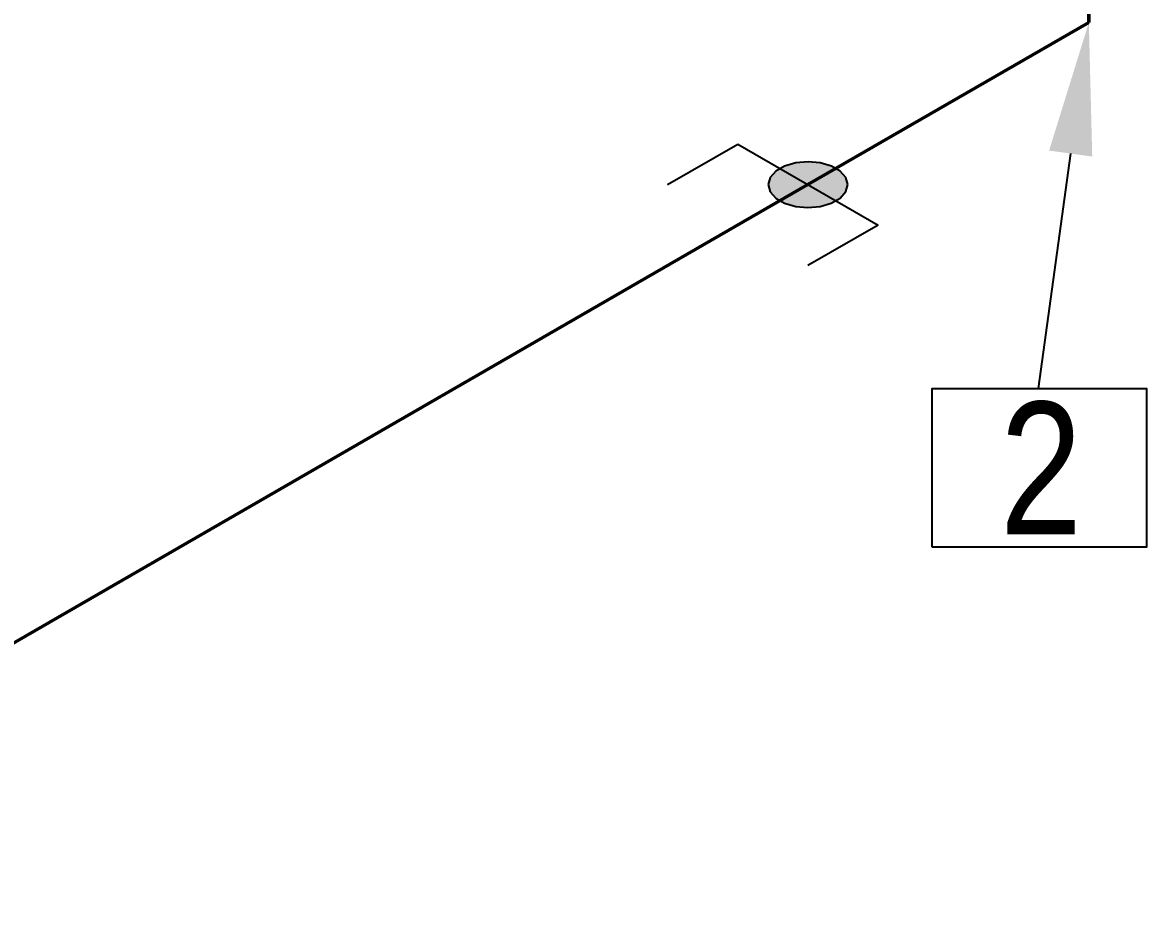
# Model space of a CAD drawing. Header units: millimetres. Extents: x 0 to 594, y 0 to 420.
# Drawn here: x 233.83 to 255.05, y 205.91 to 222.91 of the extents above; entities that cross this region are included whole.
import ezdxf
from ezdxf import colors
from ezdxf.entities.mleader import LeaderData, LeaderLine
from ezdxf.enums import TextEntityAlignment as Align
from ezdxf.math import Vec2, Vec3

# ---------------------------------------------------------------- set-up
doc = ezdxf.new("R2010")
doc.units = ezdxf.units.MM
doc.header["$LTSCALE"] = 0.25
for name, color, linetype in [('용접', 1, 'Continuous'), ('주석', 7, 'Continuous'), ('치수', 1, 'Continuous')]:
    doc.layers.add(name, color=color, linetype=linetype)
doc.layers.add('파이프 작은 보어', color=30, linetype='Continuous', lineweight=50)
doc.styles.add('AdskIsoAnnotation', font='arial.ttf', dxfattribs={"width": 0.8, "height": 1})
doc.styles.add('AdskIsoMetric', font='arial.ttf', dxfattribs={"width": 0.8, "height": 2.5})
doc.styles.add('AdskIsoMetric-30', font='arial.ttf', dxfattribs={"width": 0.8, "height": 2.5})
doc.styles.get("Standard").update_dxf_attribs({"font": 'arial.ttf'})
doc.dimstyles.new('AdskIsoMetric', dxfattribs={"dimtxt": 2.5, "dimasz": 2.5, "dimexe": 1, "dimexo": 2, "dimgap": 0.8, "dimtad": 1, "dimdec": 0, "dimrnd": 1, "dimzin": 0, "dimdsep": 46, "dimtxsty": 'AdskIsoMetric', "dimcen": 0, "dimclrt": 7, "dimadec": 0, "dimazin": 0, "dimtfac": 1, "dimtdec": 0, "dimtmove": 1, "dimatfit": 3, "dimfxl": 0, "dimfrac": 2, "dimtolj": 1, "dimtzin": 0, "dimarcsym": 0})

# ---------------------------------------------------------------- blocks, each defined once
blk = doc.blocks.new('*D26')
at = {"layer": 'Defpoints', "color": 0}
for p in [(240.969, 230.412), (253.959, 222.912), (96.495, 132)]:
    blk.add_point(p, dxfattribs=at)
at = {"layer": '치수', "color": 0, "lineweight": -2}
for p, q in [((251.959, 224.067), (239.969, 230.989)), ((85.67, 140.75), (238.804, 229.162)), ((94.495, 133.155), (82.505, 140.077))]:
    blk.add_line(p, q, dxfattribs=at)
at = {"layer": '치수', "color": 0}
for points in [[(238.596, 229.523), (239.012, 228.801), (240.969, 230.412)], [(85.461, 141.111), (85.878, 140.389), (83.505, 139.5)]]:
    blk.add_solid(points, dxfattribs=at)
at = {"layer": '치수', "color": 7, "insert": (160.191, 186.391), "char_height": 2.5, "attachment_point": 5, "rotation": 30, "style": 'AdskIsoMetric-30'}
blk.add_mtext('\\A1;752', dxfattribs=at)
blk = doc.blocks.new('엘보우-1-Iso2DSkew90')
at = {"color": 0, "linetype": 'ByBlock', "lineweight": -2, "extrusion": (0.707107, -0.408248, 0.57735)}
for p, q in [((0, 0), (0, 6.124)), ((0, 0), (0, 0)), ((-5.303, -3.062), (0, 0))]:
    blk.add_line(p, q, dxfattribs=at)
blk = doc.blocks.new('SocketWeld-2-IsoRight')
blk.add_hatch(color=256).paths.add_polyline_path([(0.0055, -0.0435), (0.0057, -0.0436), (0.006, -0.0436), (0.0062, -0.0436), (0.0064, -0.0437), (0.0066, -0.0437), (0.0068, -0.0438), (0.007, -0.0438), (0.0072, -0.0439), (0.0075, -0.0439), (0.0077, -0.0439), (0.0079, -0.044), (0.0081, -0.044), (0.0083, -0.0441), (0.0085, -0.0441), (0.0088, -0.0442), (0.009, -0.0442), (0.0092, -0.0443), (0.0094, -0.0443), (0.0096, -0.0443), (0.0098, -0.0444), (0.01, -0.0444), (0.0103, -0.0445), (0.0105, -0.0445), (0.0107, -0.0446), (0.0109, -0.0446), (0.0111, -0.0446), (0.0113, -0.0447), (0.0115, -0.0447), (0.0118, -0.0448), (0.012, -0.0448), (0.0122, -0.0449), (0.0124, -0.0449), (0.0126, -0.0449), (0.0128, -0.045), (0.013, -0.045), (0.0133, -0.0451), (0.0135, -0.0451), (0.0137, -0.0452), (0.0139, -0.0452), (0.0141, -0.0453), (0.0143, -0.0453), (0.0145, -0.0453), (0.0148, -0.0454), (0.015, -0.0454), (0.0152, -0.0455), (0.0154, -0.0455), (0.0156, -0.0456), (0.0158, -0.0456), (0.0161, -0.0456), (0.0161, -0.0456), (0.0162, -0.0456), (0.0164, -0.0455), (0.0166, -0.0455), (0.0168, -0.0455), (0.017, -0.0454), (0.0171, -0.0454), (0.0173, -0.0453), (0.0175, -0.0453), (0.0177, -0.0452), (0.0179, -0.0452), (0.0181, -0.0451), (0.0182, -0.0451), (0.0184, -0.045), (0.0186, -0.045), (0.0188, -0.0449), (0.019, -0.0449), (0.0192, -0.0448), (0.0193, -0.0448), (0.0195, -0.0447), (0.0197, -0.0447), (0.0199, -0.0446), (0.0201, -0.0446), (0.0203, -0.0445), (0.0204, -0.0445), (0.0206, -0.0444), (0.0208, -0.0444), (0.021, -0.0444), (0.0212, -0.0443), (0.0213, -0.0443), (0.0215, -0.0442), (0.0217, -0.0442), (0.0219, -0.0441), (0.0221, -0.0441), (0.0223, -0.044), (0.0224, -0.044), (0.0226, -0.0439), (0.0228, -0.0439), (0.023, -0.0438), (0.0232, -0.0438), (0.0234, -0.0437), (0.0235, -0.0437), (0.0237, -0.0436), (0.0239, -0.0436), (0.0241, -0.0435), (0.0243, -0.0435), (0.0245, -0.0434), (0.0246, -0.0434), (0.0248, -0.0433), (0.025, -0.0433), (0.025, -0.0433), (0.0251, -0.0432), (0.0253, -0.043), (0.0254, -0.0429), (0.0255, -0.0428), (0.0257, -0.0426), (0.0258, -0.0425), (0.0259, -0.0424), (0.0261, -0.0422), (0.0262, -0.0421), (0.0263, -0.042), (0.0265, -0.0418), (0.0266, -0.0417), (0.0267, -0.0416), (0.0269, -0.0414), (0.027, -0.0413), (0.0271, -0.0412), (0.0273, -0.041), (0.0274, -0.0409), (0.0275, -0.0408), (0.0277, -0.0406), (0.0278, -0.0405), (0.0279, -0.0403), (0.0281, -0.0402), (0.0282, -0.0401), (0.0283, -0.0399), (0.0284, -0.0398), (0.0286, -0.0397), (0.0287, -0.0395), (0.0288, -0.0394), (0.029, -0.0393), (0.0291, -0.0391), (0.0292, -0.039), (0.0294, -0.0389), (0.0295, -0.0387), (0.0296, -0.0386), (0.0298, -0.0385), (0.0299, -0.0383), (0.03, -0.0382), (0.0302, -0.0381), (0.0303, -0.0379), (0.0304, -0.0378), (0.0306, -0.0377), (0.0307, -0.0375), (0.0308, -0.0374), (0.031, -0.0373), (0.0311, -0.0371), (0.0312, -0.037), (0.0314, -0.0369), (0.0315, -0.0367), (0.0315, -0.0367), (0.0316, -0.0365), (0.0316, -0.0363), (0.0317, -0.0361), (0.0318, -0.0359), (0.0319, -0.0357), (0.0319, -0.0355), (0.032, -0.0353), (0.0321, -0.0351), (0.0321, -0.0349), (0.0322, -0.0346), (0.0323, -0.0344), (0.0323, -0.0342), (0.0324, -0.034), (0.0325, -0.0338), (0.0325, -0.0336), (0.0326, -0.0334), (0.0327, -0.0332), (0.0328, -0.033), (0.0328, -0.0328), (0.0329, -0.0326), (0.033, -0.0324), (0.033, -0.0322), (0.0331, -0.0319), (0.0332, -0.0317), (0.0332, -0.0315), (0.0333, -0.0313), (0.0334, -0.0311), (0.0335, -0.0309), (0.0335, -0.0307), (0.0336, -0.0305), (0.0337, -0.0303), (0.0337, -0.0301), (0.0338, -0.0299), (0.0339, -0.0297), (0.0339, -0.0295), (0.034, -0.0292), (0.0341, -0.029), (0.0342, -0.0288), (0.0342, -0.0286), (0.0343, -0.0284), (0.0344, -0.0282), (0.0344, -0.028), (0.0345, -0.0278), (0.0346, -0.0276), (0.0346, -0.0274), (0.0347, -0.0272), (0.0348, -0.027), (0.0349, -0.0268), (0.0349, -0.0265), (0.0349, -0.0265), (0.0349, -0.0263), (0.0349, -0.026), (0.0349, -0.0258), (0.0349, -0.0255), (0.0349, -0.0252), (0.0349, -0.025), (0.0349, -0.0247), (0.0349, -0.0245), (0.0349, -0.0242), (0.0349, -0.0239), (0.0349, -0.0237), (0.0349, -0.0234), (0.0349, -0.0232), (0.0349, -0.0229), (0.0349, -0.0226), (0.0349, -0.0224), (0.0349, -0.0221), (0.0349, -0.0219), (0.0349, -0.0216), (0.0349, -0.0213), (0.0349, -0.0211), (0.0349, -0.0208), (0.0349, -0.0206), (0.0349, -0.0203), (0.0349, -0.02), (0.0349, -0.0198), (0.0349, -0.0195), (0.0349, -0.0192), (0.0349, -0.019), (0.0349, -0.0187), (0.0349, -0.0185), (0.0349, -0.0182), (0.0349, -0.0179), (0.0349, -0.0177), (0.0349, -0.0174), (0.0349, -0.0172), (0.0349, -0.0169), (0.0349, -0.0166), (0.0349, -0.0164), (0.0349, -0.0161), (0.0349, -0.0159), (0.0349, -0.0156), (0.0349, -0.0153), (0.0349, -0.0151), (0.0349, -0.0148), (0.0349, -0.0146), (0.0349, -0.0143), (0.0349, -0.014), (0.0349, -0.0138), (0.0349, -0.0138), (0.0349, -0.0135), (0.0348, -0.0132), (0.0347, -0.0129), (0.0346, -0.0126), (0.0346, -0.0123), (0.0345, -0.012), (0.0344, -0.0118), (0.0344, -0.0115), (0.0343, -0.0112), (0.0342, -0.0109), (0.0342, -0.0106), (0.0341, -0.0103), (0.034, -0.01), (0.0339, -0.0097), (0.0339, -0.0095), (0.0338, -0.0092), (0.0337, -0.0089), (0.0337, -0.0086), (0.0336, -0.0083), (0.0335, -0.008), (0.0335, -0.0077), (0.0334, -0.0074), (0.0333, -0.0071), (0.0332, -0.0069), (0.0332, -0.0066), (0.0331, -0.0063), (0.033, -0.006), (0.033, -0.0057), (0.0329, -0.0054), (0.0328, -0.0051), (0.0328, -0.0048), (0.0327, -0.0046), (0.0326, -0.0043), (0.0325, -0.004), (0.0325, -0.0037), (0.0324, -0.0034), (0.0323, -0.0031), (0.0323, -0.0028), (0.0322, -0.0025), (0.0321, -0.0022), (0.0321, -0.002), (0.032, -0.0017), (0.0319, -0.0014), (0.0319, -0.0011), (0.0318, -0.0008), (0.0317, -0.0005), (0.0316, -0.0002), (0.0316, 0.0001), (0.0315, 0.0003), (0.0315, 0.0003), (0.0314, 0.0006), (0.0312, 0.0009), (0.0311, 0.0012), (0.031, 0.0015), (0.0308, 0.0018), (0.0307, 0.0021), (0.0306, 0.0024), (0.0304, 0.0026), (0.0303, 0.0029), (0.0302, 0.0032), (0.03, 0.0035), (0.0299, 0.0038), (0.0298, 0.0041), (0.0296, 0.0044), (0.0295, 0.0047), (0.0294, 0.0049), (0.0292, 0.0052), (0.0291, 0.0055), (0.029, 0.0058), (0.0288, 0.0061), (0.0287, 0.0064), (0.0286, 0.0067), (0.0284, 0.007), (0.0283, 0.0072), (0.0282, 0.0075), (0.0281, 0.0078), (0.0279, 0.0081), (0.0278, 0.0084), (0.0277, 0.0087), (0.0275, 0.009), (0.0274, 0.0093), (0.0273, 0.0095), (0.0271, 0.0098), (0.027, 0.0101), (0.0269, 0.0104), (0.0267, 0.0107), (0.0266, 0.011), (0.0265, 0.0113), (0.0263, 0.0116), (0.0262, 0.0118), (0.0261, 0.0121), (0.0259, 0.0124), (0.0258, 0.0127), (0.0257, 0.013), (0.0255, 0.0133), (0.0254, 0.0136), (0.0253, 0.0139), (0.0251, 0.0141), (0.025, 0.0144), (0.025, 0.0144), (0.0248, 0.0147), (0.0246, 0.015), (0.0245, 0.0152), (0.0243, 0.0155), (0.0241, 0.0157), (0.0239, 0.016), (0.0237, 0.0162), (0.0235, 0.0165), (0.0234, 0.0168), (0.0232, 0.017), (0.023, 0.0173), (0.0228, 0.0175), (0.0226, 0.0178), (0.0224, 0.0181), (0.0223, 0.0183), (0.0221, 0.0186), (0.0219, 0.0188), (0.0217, 0.0191), (0.0215, 0.0193), (0.0213, 0.0196), (0.0212, 0.0199), (0.021, 0.0201), (0.0208, 0.0204), (0.0206, 0.0206), (0.0204, 0.0209), (0.0203, 0.0212), (0.0201, 0.0214), (0.0199, 0.0217), (0.0197, 0.0219), (0.0195, 0.0222), (0.0193, 0.0225), (0.0192, 0.0227), (0.019, 0.023), (0.0188, 0.0232), (0.0186, 0.0235), (0.0184, 0.0237), (0.0182, 0.024), (0.0181, 0.0243), (0.0179, 0.0245), (0.0177, 0.0248), (0.0175, 0.025), (0.0173, 0.0253), (0.0171, 0.0256), (0.017, 0.0258), (0.0168, 0.0261), (0.0166, 0.0263), (0.0164, 0.0266), (0.0162, 0.0268), (0.0161, 0.0271), (0.0161, 0.0271), (0.0158, 0.0273), (0.0156, 0.0275), (0.0154, 0.0277), (0.0152, 0.0279), (0.015, 0.0281), (0.0148, 0.0283), (0.0145, 0.0285), (0.0143, 0.0287), (0.0141, 0.0289), (0.0139, 0.0292), (0.0137, 0.0294), (0.0135, 0.0296), (0.0133, 0.0298), (0.013, 0.03), (0.0128, 0.0302), (0.0126, 0.0304), (0.0124, 0.0306), (0.0122, 0.0308), (0.012, 0.031), (0.0118, 0.0312), (0.0115, 0.0314), (0.0113, 0.0316), (0.0111, 0.0318), (0.0109, 0.032), (0.0107, 0.0322), (0.0105, 0.0324), (0.0103, 0.0326), (0.01, 0.0328), (0.0098, 0.033), (0.0096, 0.0332), (0.0094, 0.0334), (0.0092, 0.0337), (0.009, 0.0339), (0.0088, 0.0341), (0.0085, 0.0343), (0.0083, 0.0345), (0.0081, 0.0347), (0.0079, 0.0349), (0.0077, 0.0351), (0.0075, 0.0353), (0.0072, 0.0355), (0.007, 0.0357), (0.0068, 0.0359), (0.0066, 0.0361), (0.0064, 0.0363), (0.0062, 0.0365), (0.006, 0.0367), (0.0057, 0.0369), (0.0055, 0.0371), (0.0055, 0.0371), (0.0053, 0.0373), (0.0051, 0.0374), (0.0049, 0.0375), (0.0046, 0.0377), (0.0044, 0.0378), (0.0042, 0.0379), (0.004, 0.038), (0.0037, 0.0382), (0.0035, 0.0383), (0.0033, 0.0384), (0.003, 0.0386), (0.0028, 0.0387), (0.0026, 0.0388), (0.0024, 0.039), (0.0021, 0.0391), (0.0019, 0.0392), (0.0017, 0.0393), (0.0015, 0.0395), (0.0012, 0.0396), (0.001, 0.0397), (0.0008, 0.0399), (0.0006, 0.04), (0.0003, 0.0401), (0.0001, 0.0403), (-0.0001, 0.0404), (-0.0003, 0.0405), (-0.0006, 0.0406), (-0.0008, 0.0408), (-0.001, 0.0409), (-0.0012, 0.041), (-0.0015, 0.0412), (-0.0017, 0.0413), (-0.0019, 0.0414), (-0.0021, 0.0416), (-0.0024, 0.0417), (-0.0026, 0.0418), (-0.0028, 0.042), (-0.003, 0.0421), (-0.0033, 0.0422), (-0.0035, 0.0423), (-0.0037, 0.0425), (-0.004, 0.0426), (-0.0042, 0.0427), (-0.0044, 0.0429), (-0.0046, 0.043), (-0.0049, 0.0431), (-0.0051, 0.0433), (-0.0053, 0.0434), (-0.0055, 0.0435), (-0.0055, 0.0435), (-0.0057, 0.0436), (-0.006, 0.0436), (-0.0062, 0.0436), (-0.0064, 0.0437), (-0.0066, 0.0437), (-0.0068, 0.0438), (-0.007, 0.0438), (-0.0072, 0.0439), (-0.0075, 0.0439), (-0.0077, 0.0439), (-0.0079, 0.044), (-0.0081, 0.044), (-0.0083, 0.0441), (-0.0085, 0.0441), (-0.0088, 0.0442), (-0.009, 0.0442), (-0.0092, 0.0443), (-0.0094, 0.0443), (-0.0096, 0.0443), (-0.0098, 0.0444), (-0.01, 0.0444), (-0.0103, 0.0445), (-0.0105, 0.0445), (-0.0107, 0.0446), (-0.0109, 0.0446), (-0.0111, 0.0446), (-0.0113, 0.0447), (-0.0115, 0.0447), (-0.0118, 0.0448), (-0.012, 0.0448), (-0.0122, 0.0449), (-0.0124, 0.0449), (-0.0126, 0.0449), (-0.0128, 0.045), (-0.013, 0.045), (-0.0133, 0.0451), (-0.0135, 0.0451), (-0.0137, 0.0452), (-0.0139, 0.0452), (-0.0141, 0.0453), (-0.0143, 0.0453), (-0.0145, 0.0453), (-0.0148, 0.0454), (-0.015, 0.0454), (-0.0152, 0.0455), (-0.0154, 0.0455), (-0.0156, 0.0456), (-0.0158, 0.0456), (-0.0161, 0.0456), (-0.0161, 0.0456), (-0.0162, 0.0456), (-0.0164, 0.0455), (-0.0166, 0.0455), (-0.0168, 0.0455), (-0.017, 0.0454), (-0.0171, 0.0454), (-0.0173, 0.0453), (-0.0175, 0.0453), (-0.0177, 0.0452), (-0.0179, 0.0452), (-0.0181, 0.0451), (-0.0182, 0.0451), (-0.0184, 0.045), (-0.0186, 0.045), (-0.0188, 0.0449), (-0.019, 0.0449), (-0.0192, 0.0448), (-0.0193, 0.0448), (-0.0195, 0.0447), (-0.0197, 0.0447), (-0.0199, 0.0446), (-0.0201, 0.0446), (-0.0203, 0.0445), (-0.0204, 0.0445), (-0.0206, 0.0444), (-0.0208, 0.0444), (-0.021, 0.0444), (-0.0212, 0.0443), (-0.0213, 0.0443), (-0.0215, 0.0442), (-0.0217, 0.0442), (-0.0219, 0.0441), (-0.0221, 0.0441), (-0.0223, 0.044), (-0.0224, 0.044), (-0.0226, 0.0439), (-0.0228, 0.0439), (-0.023, 0.0438), (-0.0232, 0.0438), (-0.0234, 0.0437), (-0.0235, 0.0437), (-0.0237, 0.0436), (-0.0239, 0.0436), (-0.0241, 0.0435), (-0.0243, 0.0435), (-0.0245, 0.0434), (-0.0246, 0.0434), (-0.0248, 0.0433), (-0.025, 0.0433), (-0.025, 0.0433), (-0.0251, 0.0432), (-0.0253, 0.043), (-0.0254, 0.0429), (-0.0255, 0.0428), (-0.0257, 0.0426), (-0.0258, 0.0425), (-0.0259, 0.0424), (-0.0261, 0.0422), (-0.0262, 0.0421), (-0.0263, 0.042), (-0.0265, 0.0418), (-0.0266, 0.0417), (-0.0267, 0.0416), (-0.0269, 0.0414), (-0.027, 0.0413), (-0.0271, 0.0412), (-0.0273, 0.041), (-0.0274, 0.0409), (-0.0275, 0.0408), (-0.0277, 0.0406), (-0.0278, 0.0405), (-0.0279, 0.0403), (-0.0281, 0.0402), (-0.0282, 0.0401), (-0.0283, 0.0399), (-0.0284, 0.0398), (-0.0286, 0.0397), (-0.0287, 0.0395), (-0.0288, 0.0394), (-0.029, 0.0393), (-0.0291, 0.0391), (-0.0292, 0.039), (-0.0294, 0.0389), (-0.0295, 0.0387), (-0.0296, 0.0386), (-0.0298, 0.0385), (-0.0299, 0.0383), (-0.03, 0.0382), (-0.0302, 0.0381), (-0.0303, 0.0379), (-0.0304, 0.0378), (-0.0306, 0.0377), (-0.0307, 0.0375), (-0.0308, 0.0374), (-0.031, 0.0373), (-0.0311, 0.0371), (-0.0312, 0.037), (-0.0314, 0.0369), (-0.0315, 0.0367), (-0.0315, 0.0367), (-0.0316, 0.0365), (-0.0316, 0.0363), (-0.0317, 0.0361), (-0.0318, 0.0359), (-0.0319, 0.0357), (-0.0319, 0.0355), (-0.032, 0.0353), (-0.0321, 0.0351), (-0.0321, 0.0349), (-0.0322, 0.0346), (-0.0323, 0.0344), (-0.0323, 0.0342), (-0.0324, 0.034), (-0.0325, 0.0338), (-0.0325, 0.0336), (-0.0326, 0.0334), (-0.0327, 0.0332), (-0.0328, 0.033), (-0.0328, 0.0328), (-0.0329, 0.0326), (-0.033, 0.0324), (-0.033, 0.0322), (-0.0331, 0.0319), (-0.0332, 0.0317), (-0.0332, 0.0315), (-0.0333, 0.0313), (-0.0334, 0.0311), (-0.0335, 0.0309), (-0.0335, 0.0307), (-0.0336, 0.0305), (-0.0337, 0.0303), (-0.0337, 0.0301), (-0.0338, 0.0299), (-0.0339, 0.0297), (-0.0339, 0.0295), (-0.034, 0.0292), (-0.0341, 0.029), (-0.0342, 0.0288), (-0.0342, 0.0286), (-0.0343, 0.0284), (-0.0344, 0.0282), (-0.0344, 0.028), (-0.0345, 0.0278), (-0.0346, 0.0276), (-0.0346, 0.0274), (-0.0347, 0.0272), (-0.0348, 0.027), (-0.0349, 0.0268), (-0.0349, 0.0265), (-0.0349, 0.0265), (-0.0349, 0.0263), (-0.0349, 0.026), (-0.0349, 0.0258), (-0.0349, 0.0255), (-0.0349, 0.0252), (-0.0349, 0.025), (-0.0349, 0.0247), (-0.0349, 0.0245), (-0.0349, 0.0242), (-0.0349, 0.0239), (-0.0349, 0.0237), (-0.0349, 0.0234), (-0.0349, 0.0232), (-0.0349, 0.0229), (-0.0349, 0.0226), (-0.0349, 0.0224), (-0.0349, 0.0221), (-0.0349, 0.0219), (-0.0349, 0.0216), (-0.0349, 0.0213), (-0.0349, 0.0211), (-0.0349, 0.0208), (-0.0349, 0.0206), (-0.0349, 0.0203), (-0.0349, 0.02), (-0.0349, 0.0198), (-0.0349, 0.0195), (-0.0349, 0.0192), (-0.0349, 0.019), (-0.0349, 0.0187), (-0.0349, 0.0185), (-0.0349, 0.0182), (-0.0349, 0.0179), (-0.0349, 0.0177), (-0.0349, 0.0174), (-0.0349, 0.0172), (-0.0349, 0.0169), (-0.0349, 0.0166), (-0.0349, 0.0164), (-0.0349, 0.0161), (-0.0349, 0.0159), (-0.0349, 0.0156), (-0.0349, 0.0153), (-0.0349, 0.0151), (-0.0349, 0.0148), (-0.0349, 0.0146), (-0.0349, 0.0143), (-0.0349, 0.014), (-0.0349, 0.0138), (-0.0349, 0.0138), (-0.0349, 0.0135), (-0.0348, 0.0132), (-0.0347, 0.0129), (-0.0346, 0.0126), (-0.0346, 0.0123), (-0.0345, 0.012), (-0.0344, 0.0118), (-0.0344, 0.0115), (-0.0343, 0.0112), (-0.0342, 0.0109), (-0.0342, 0.0106), (-0.0341, 0.0103), (-0.034, 0.01), (-0.0339, 0.0097), (-0.0339, 0.0095), (-0.0338, 0.0092), (-0.0337, 0.0089), (-0.0337, 0.0086), (-0.0336, 0.0083), (-0.0335, 0.008), (-0.0335, 0.0077), (-0.0334, 0.0074), (-0.0333, 0.0071), (-0.0332, 0.0069), (-0.0332, 0.0066), (-0.0331, 0.0063), (-0.033, 0.006), (-0.033, 0.0057), (-0.0329, 0.0054), (-0.0328, 0.0051), (-0.0328, 0.0048), (-0.0327, 0.0046), (-0.0326, 0.0043), (-0.0325, 0.004), (-0.0325, 0.0037), (-0.0324, 0.0034), (-0.0323, 0.0031), (-0.0323, 0.0028), (-0.0322, 0.0025), (-0.0321, 0.0022), (-0.0321, 0.002), (-0.032, 0.0017), (-0.0319, 0.0014), (-0.0319, 0.0011), (-0.0318, 0.0008), (-0.0317, 0.0005), (-0.0316, 0.0002), (-0.0316, -0.0001), (-0.0315, -0.0003), (-0.0315, -0.0003), (-0.0314, -0.0006), (-0.0312, -0.0009), (-0.0311, -0.0012), (-0.031, -0.0015), (-0.0308, -0.0018), (-0.0307, -0.0021), (-0.0306, -0.0024), (-0.0304, -0.0026), (-0.0303, -0.0029), (-0.0302, -0.0032), (-0.03, -0.0035), (-0.0299, -0.0038), (-0.0298, -0.0041), (-0.0296, -0.0044), (-0.0295, -0.0047), (-0.0294, -0.0049), (-0.0292, -0.0052), (-0.0291, -0.0055), (-0.029, -0.0058), (-0.0288, -0.0061), (-0.0287, -0.0064), (-0.0286, -0.0067), (-0.0284, -0.007), (-0.0283, -0.0072), (-0.0282, -0.0075), (-0.0281, -0.0078), (-0.0279, -0.0081), (-0.0278, -0.0084), (-0.0277, -0.0087), (-0.0275, -0.009), (-0.0274, -0.0093), (-0.0273, -0.0095), (-0.0271, -0.0098), (-0.027, -0.0101), (-0.0269, -0.0104), (-0.0267, -0.0107), (-0.0266, -0.011), (-0.0265, -0.0113), (-0.0263, -0.0116), (-0.0262, -0.0118), (-0.0261, -0.0121), (-0.0259, -0.0124), (-0.0258, -0.0127), (-0.0257, -0.013), (-0.0255, -0.0133), (-0.0254, -0.0136), (-0.0253, -0.0139), (-0.0251, -0.0141), (-0.025, -0.0144), (-0.025, -0.0144), (-0.0248, -0.0147), (-0.0246, -0.015), (-0.0245, -0.0152), (-0.0243, -0.0155), (-0.0241, -0.0157), (-0.0239, -0.016), (-0.0237, -0.0162), (-0.0235, -0.0165), (-0.0234, -0.0168), (-0.0232, -0.017), (-0.023, -0.0173), (-0.0228, -0.0175), (-0.0226, -0.0178), (-0.0224, -0.0181), (-0.0223, -0.0183), (-0.0221, -0.0186), (-0.0219, -0.0188), (-0.0217, -0.0191), (-0.0215, -0.0193), (-0.0213, -0.0196), (-0.0212, -0.0199), (-0.021, -0.0201), (-0.0208, -0.0204), (-0.0206, -0.0206), (-0.0204, -0.0209), (-0.0203, -0.0212), (-0.0201, -0.0214), (-0.0199, -0.0217), (-0.0197, -0.0219), (-0.0195, -0.0222), (-0.0193, -0.0225), (-0.0192, -0.0227), (-0.019, -0.023), (-0.0188, -0.0232), (-0.0186, -0.0235), (-0.0184, -0.0237), (-0.0182, -0.024), (-0.0181, -0.0243), (-0.0179, -0.0245), (-0.0177, -0.0248), (-0.0175, -0.025), (-0.0173, -0.0253), (-0.0171, -0.0256), (-0.017, -0.0258), (-0.0168, -0.0261), (-0.0166, -0.0263), (-0.0164, -0.0266), (-0.0162, -0.0268), (-0.0161, -0.0271), (-0.0161, -0.0271), (-0.0158, -0.0273), (-0.0156, -0.0275), (-0.0154, -0.0277), (-0.0152, -0.0279), (-0.015, -0.0281), (-0.0148, -0.0283), (-0.0145, -0.0285), (-0.0143, -0.0287), (-0.0141, -0.0289), (-0.0139, -0.0292), (-0.0137, -0.0294), (-0.0135, -0.0296), (-0.0133, -0.0298), (-0.013, -0.03), (-0.0128, -0.0302), (-0.0126, -0.0304), (-0.0124, -0.0306), (-0.0122, -0.0308), (-0.012, -0.031), (-0.0118, -0.0312), (-0.0115, -0.0314), (-0.0113, -0.0316), (-0.0111, -0.0318), (-0.0109, -0.032), (-0.0107, -0.0322), (-0.0105, -0.0324), (-0.0103, -0.0326), (-0.01, -0.0328), (-0.0098, -0.033), (-0.0096, -0.0332), (-0.0094, -0.0334), (-0.0092, -0.0337), (-0.009, -0.0339), (-0.0088, -0.0341), (-0.0085, -0.0343), (-0.0083, -0.0345), (-0.0081, -0.0347), (-0.0079, -0.0349), (-0.0077, -0.0351), (-0.0075, -0.0353), (-0.0072, -0.0355), (-0.007, -0.0357), (-0.0068, -0.0359), (-0.0066, -0.0361), (-0.0064, -0.0363), (-0.0062, -0.0365), (-0.006, -0.0367), (-0.0057, -0.0369), (-0.0055, -0.0371), (-0.0055, -0.0371), (-0.0053, -0.0373), (-0.0051, -0.0374), (-0.0049, -0.0375), (-0.0046, -0.0377), (-0.0044, -0.0378), (-0.0042, -0.0379), (-0.004, -0.038), (-0.0037, -0.0382), (-0.0035, -0.0383), (-0.0033, -0.0384), (-0.003, -0.0386), (-0.0028, -0.0387), (-0.0026, -0.0388), (-0.0024, -0.039), (-0.0021, -0.0391), (-0.0019, -0.0392), (-0.0017, -0.0393), (-0.0015, -0.0395), (-0.0012, -0.0396), (-0.001, -0.0397), (-0.0008, -0.0399), (-0.0006, -0.04), (-0.0003, -0.0401), (-0.0001, -0.0403), (0.0001, -0.0404), (0.0003, -0.0405), (0.0006, -0.0406), (0.0008, -0.0408), (0.001, -0.0409), (0.0012, -0.041), (0.0015, -0.0412), (0.0017, -0.0413), (0.0019, -0.0414), (0.0021, -0.0416), (0.0024, -0.0417), (0.0026, -0.0418), (0.0028, -0.042), (0.003, -0.0421), (0.0033, -0.0422), (0.0035, -0.0423), (0.0037, -0.0425), (0.004, -0.0426), (0.0042, -0.0427), (0.0044, -0.0429), (0.0046, -0.043), (0.0049, -0.0431), (0.0051, -0.0433), (0.0053, -0.0434)], flags=0)
at = {"color": 0, "linetype": 'ByBlock', "lineweight": -2, "extrusion": (-0.707107, -0.408248, 0.57735)}
for p, q in [((-0.0884, 0.1531), (0, 0.1021)), ((0, 0.1021), (0, -0.1021)), ((-0.025, 0.0433), (-0.0315, 0.0367)), ((-0.0161, 0.0456), (-0.025, 0.0433)), ((-0.0055, 0.0435), (-0.0161, 0.0456)), ((0.0055, 0.0371), (-0.0055, 0.0435)), ((-0.0315, 0.0367), (-0.0349, 0.0265)), ((0.0161, 0.0271), (0.0055, 0.0371)), ((-0.0349, 0.0265), (-0.0349, 0.0138)), ((0.025, 0.0144), (0.0161, 0.0271)), ((0.0315, 0.0003), (0.025, 0.0144)), ((-0.0349, 0.0138), (-0.0315, -0.0003)), ((0.0349, -0.0138), (0.0315, 0.0003)), ((-0.0315, -0.0003), (-0.025, -0.0144)), ((0.0349, -0.0265), (0.0349, -0.0138)), ((-0.025, -0.0144), (-0.0161, -0.0271)), ((-0.0161, -0.0271), (-0.0055, -0.0371)), ((0.0315, -0.0367), (0.0349, -0.0265)), ((-0.0055, -0.0371), (0.0055, -0.0435)), ((0.025, -0.0433), (0.0315, -0.0367)), ((0, -0.1021), (-0.0884, -0.051)), ((0.0055, -0.0435), (0.0161, -0.0456)), ((0.0161, -0.0456), (0.025, -0.0433))]:
    blk.add_line(p, q, dxfattribs=at)
blk = doc.blocks.new('AnnoRect')
at = {"color": 0, "linetype": 'ByBlock', "lineweight": -2}
blk.add_wipeout([(-0.8095, -0.6), (-0.8095, 0.6), (0.8095, 0.6), (0.8095, -0.6)], dxfattribs=at)
blk.add_lwpolyline([(-0.8095, -0.6), (-0.8095, 0.6), (0.8095, 0.6), (0.8095, -0.6)], close=True, dxfattribs=at)
at = {"color": 0, "linetype": 'ByBlock', "lineweight": -2, "style": 'AdskIsoAnnotation', "width": 0.8}
blk.add_attdef('XX', text='', height=1, dxfattribs=at).set_placement((0, 0), align=Align.MIDDLE_CENTER)

msp = doc.modelspace()

# ---------------------------------------------------------------- linework, layer by layer
at = {"layer": '파이프 작은 보어'}
msp.add_lwpolyline([(212.436, 198.939), (248.656, 219.85)], dxfattribs=at)

# ---------------------------------------------------------------- block references
at = {"layer": '용접', "xscale": 15, "yscale": 15, "zscale": 15, "rotation": 60.00000000001256}
msp.add_blockref('SocketWeld-2-IsoRight', (248.656, 219.85), dxfattribs=at)
at = {"layer": '파이프 작은 보어'}
msp.add_blockref('엘보우-1-Iso2DSkew90', (253.959, 222.912), dxfattribs=at)

# ---------------------------------------------------------------- dimensions: what is measured, and where the dimension line sits
at = {"layer": '치수'}
dim = msp.add_linear_dim(base=(240.969, 230.412), p1=(96.495, 132), p2=(253.959, 222.912), angle=30, text='752', dimstyle='AdskIsoMetric', override={"dimtad": 0, "dimlfac": 4.13588, "dimtxsty": 'AdskIsoMetric-30', "dimse1": 0, "dimse2": 0, "dimsd1": 0, "dimsd2": 0, "dimtmove": 1}, dxfattribs=at)
dim.commit()
dim.dimension.update_dxf_attribs({"geometry": '*D26', "text_midpoint": (160.191, 186.391), "dimtype": 160})

# ---------------------------------------------------------------- leaders
at = {"layer": '주석'}
ml = msp.add_multileader_mtext('Standard', dxfattribs=at)
ml.set_content('')
ml.set_leader_properties()
ml.build(insert=Vec2(0, 0))
ml.multileader.update_dxf_attribs({"dogleg_length": 0, "arrow_head_size": 2.5})
ctx = ml.context
ctx.base_point, ctx.arrow_head_size = Vec3(253, 216), 2.5
notes = []
notes.append((ctx, [(0, (1, 1, 0), (253, 216), (-1, 0), 0, [(0, [(253.959, 222.912)], 0, [])])]))
ctx.mtext, ml.multileader.dxf.content_type = None, 0
for ctx, leaders in notes:
    for number, flags, end, landing, length, lines in leaders:
        leader = LeaderData()
        leader.index, (leader.has_last_leader_line, leader.has_dogleg_vector, leader.attachment_direction) = number, flags
        leader.last_leader_point, leader.dogleg_vector, leader.dogleg_length = Vec3(end), Vec3(landing), length
        for number, points, colour, breaks in lines:
            line = LeaderLine()
            line.index, line.vertices, line.color, line.breaks = number, Vec3.list(points), colors.encode_raw_color(colour), breaks
            leader.lines.append(line)
        ctx.leaders.append(leader)

# ---------------------------------------------------------------- next in the draw order: block references
ref = msp.add_blockref('AnnoRect', (253.024, 214.5), dxfattribs=dict(at, xscale=2.5, yscale=2.5, zscale=2.5))
ref.add_attrib('XX_001', '2', (252.28, 213.245), dxfattribs={"layer": '0', "color": 0, "linetype": 'ByBlock', "lineweight": -2, "height": 2.5, "style": 'AdskIsoAnnotation', "width": 0.8})

doc.saveas('drawing.dxf')
